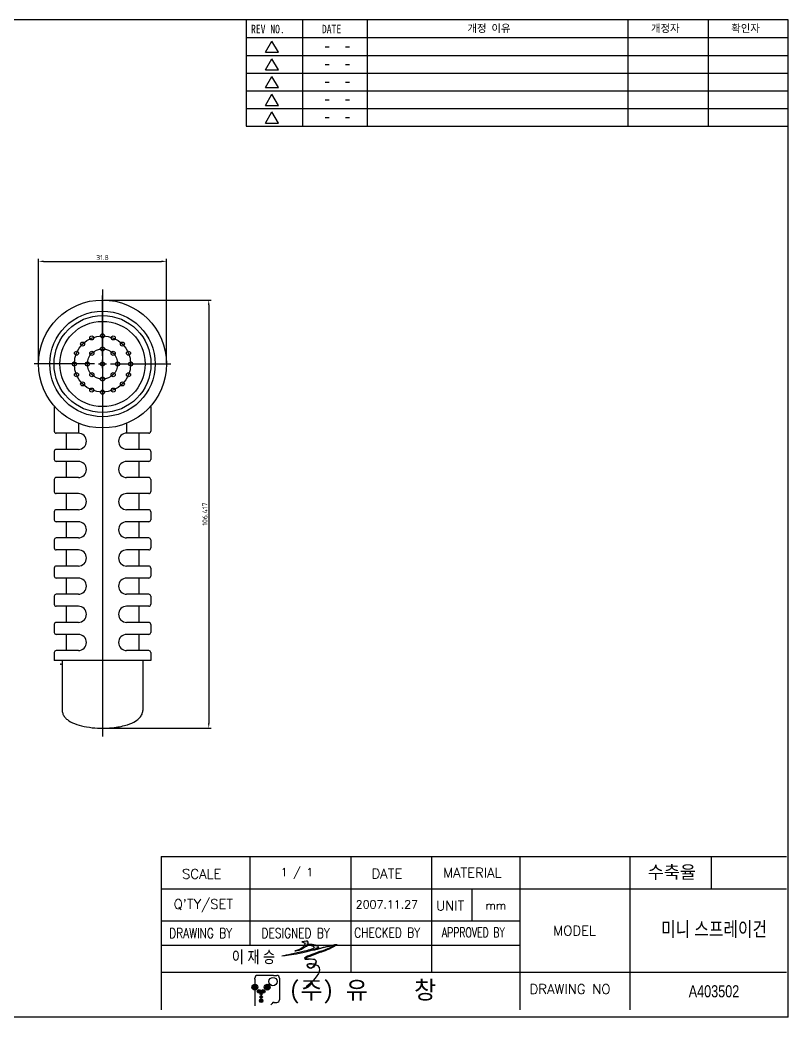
# Model space of a CAD drawing. Extents: x 838 to 1191, y 57 to 305.
# Drawn here: x 1000 to 1190.9, y 56.8 to 304.6 of the extents above; entities that cross this region are included whole.
import ezdxf

# ---------------------------------------------------------------- set-up
doc = ezdxf.new("R2010")
doc.units = 0
doc.layers.get('0').update_dxf_attribs({"color": 2, "linetype": 'CONTINUOUS'})
doc.layers.get('Defpoints').update_dxf_attribs({"linetype": 'CONTINUOUS'})
doc.layers.add('6', color=2, linetype='CONTINUOUS')
doc.layers.add('7', color=4, linetype='CONTINUOUS')
doc.styles.add('GHS', font='romans.shx')
doc.styles.add('romans', font='romans.shx', dxfattribs={"width": 0.8, "height": 3, "bigfont": 'whgtxt.shx'})
doc.styles.get("Standard").update_dxf_attribs({"font": 'ISOCP'})
doc.styles.add('STYLE1', font='GulimChe.ttf', dxfattribs={"height": 3})
doc.styles.add('STYLE3', font='GulimChe.ttf')
doc.styles.add('TXT', font='txt', dxfattribs={"height": 2})
doc.dimstyles.new('ISO-25', dxfattribs={"dimtxt": 2.5, "dimasz": 2.5, "dimexe": 1.25, "dimexo": 0.625, "dimtad": 1, "dimdec": 4, "dimdsep": 46, "dimlunit": 6, "dimtxsty": 'Standard', "dimcen": 2.5, "dimadec": 0, "dimazin": 0, "dimtfac": 1, "dimtdec": 4, "dimtmove": 0, "dimatfit": 3, "dimfxl": 1, "dimtolj": 1, "dimtzin": 0, "dimarcsym": 0})

# ---------------------------------------------------------------- blocks, each defined once
blk = doc.blocks.new('*D2')
at = {"color": 0, "lineweight": -2}
for p, q in [((1004.61, 219.38), (1004.61, 245.19)), ((1005.86, 244.57), (1035.16, 244.57)), ((1036.41, 219.38), (1036.41, 245.19))]:
    blk.add_line(p, q, dxfattribs=at)
at = {"color": 0}
for points in [[(1005.86, 244.77), (1005.86, 244.36), (1004.61, 244.57)], [(1035.16, 244.77), (1035.16, 244.36), (1036.41, 244.57)]]:
    blk.add_solid(points, dxfattribs=at)
at = {"layer": 'Defpoints', "color": 0}
for p in [(1036.41, 244.57), (1004.61, 219.06), (1036.41, 219.06)]:
    blk.add_point(p, dxfattribs=at)
at = {"color": 0, "insert": (1020.51, 245.5), "char_height": 1.25, "attachment_point": 5}
blk.add_mtext('\\A1;31.8', dxfattribs=at)
blk = doc.blocks.new('*D1')
at = {"color": 0, "lineweight": -2}
for p, q in [((1020.82, 234.96), (1047.55, 234.96)), ((1046.92, 233.71), (1046.92, 129.8)), ((1020.81, 128.55), (1047.55, 128.55))]:
    blk.add_line(p, q, dxfattribs=at)
at = {"color": 0}
for points in [[(1046.71, 233.71), (1047.13, 233.71), (1046.92, 234.96)], [(1046.71, 129.8), (1047.13, 129.8), (1046.92, 128.55)]]:
    blk.add_solid(points, dxfattribs=at)
at = {"layer": 'Defpoints', "color": 0}
for p in [(1020.51, 234.96), (1020.5, 128.55), (1046.92, 128.55)]:
    blk.add_point(p, dxfattribs=at)
at = {"color": 0, "insert": (1045.98, 181.75), "char_height": 1.25, "attachment_point": 5, "rotation": 90}
blk.add_mtext('\\A1;106.417', dxfattribs=at)

msp = doc.modelspace()

# ---------------------------------------------------------------- hatches: boundary and pattern name
h = msp.add_hatch(color=256)
edge = h.paths.add_edge_path()
edge.add_spline(control_points=[(1071.1667, 74.41909), (1071.30614, 74.54199), (1071.55113, 74.82973), (1071.86327, 75.89181), (1070.81848, 75.62483), (1070.04174, 75.42634)], knot_values=[3.128404955, 3.128404955, 3.128404955, 3.128404955, 3.686072475, 4.243593974, 5.859180934, 5.859180934, 5.859180934, 5.859180934], degree=3, periodic=0)
edge.add_spline(control_points=[(1070.04174, 75.42634), (1070.35955, 75.34849), (1071.18694, 75.14581), (1069.93011, 73.53562), (1068.92918, 73.3264), (1068.32334, 73.19977)], knot_values=[0, 0, 0, 0, 1.609757931, 4.190936317, 8.149120461, 8.149120461, 8.149120461, 8.149120461], degree=3, periodic=0)
edge.add_spline(control_points=[(1068.32334, 73.19977), (1068.69258, 73.25443), (1069.47537, 73.37032), (1070.30792, 73.86485), (1070.82345, 74.1621), (1070.96636, 74.26246)], knot_values=[0, 0, 0, 0, 1.108821261, 2.350652349, 2.873885415, 2.873885415, 2.873885415, 2.873885415], degree=3, periodic=0)
edge.add_spline(control_points=[(1070.96636, 74.26246), (1071.31394, 74.45806), (1071.97265, 74.82874), (1074.01028, 73.90589), (1068.6418, 72.60827), (1066.52155, 72.1878), (1065.05261, 71.89649)], knot_values=[0, 0, 0, 0, 2.361266222, 4.474993937, 9.625557085, 21.24184276, 21.24184276, 21.24184276, 21.24184276], degree=3, periodic=0)
edge.add_spline(control_points=[(1065.05261, 71.89649), (1066.21493, 72.03179), (1067.97122, 72.23623), (1071.80957, 73.06732), (1072.77612, 73.3749)], knot_values=[5.536748458, 5.536748458, 5.536748458, 5.536748458, 9.987912207, 12.262566565, 12.262566565, 12.262566565, 12.262566565], degree=3, periodic=0)
edge.add_spline(control_points=[(1072.77612, 73.3749), (1073.87961, 73.72606), (1074.6993, 74.19704), (1073.08958, 74.82152), (1072.07213, 75.05758), (1071.40557, 74.58754), (1071.1667, 74.41909)], knot_values=[0, 0, 0, 0, 2.596905872, 3.170901038, 4.688913634, 5.536748458, 5.536748458, 5.536748458, 5.536748458], degree=3, periodic=0)
edge = h.paths.add_edge_path()
edge.add_spline(control_points=[(1070.98412, 71.40737), (1071.3253, 71.55418), (1072.74624, 72.16559), (1075.11945, 72.96749), (1076.97372, 73.67646), (1079.64364, 75.08118), (1075.86578, 74.25639), (1074.39943, 73.82821), (1073.38025, 73.52839)], knot_values=[0.082620276, 0.082620276, 0.082620276, 0.082620276, 1.204221145, 4.753759864, 7.05319131, 8.640971121, 10.285709876, 14.222664311, 14.222664311, 14.222664311, 14.222664311], degree=3, periodic=0)
edge.add_spline(control_points=[(1073.38025, 73.52839), (1076.23376, 74.25267), (1080.09348, 75.21026), (1075.63979, 73.36925), (1074.10367, 72.86838), (1073.26458, 72.59479)], knot_values=[0.363946743, 0.363946743, 0.363946743, 0.363946743, 5.539462222, 7.941034237, 10.832041929, 10.832041929, 10.832041929, 10.832041929], degree=3, periodic=0)
edge.add_spline(control_points=[(1073.26458, 72.59479), (1071.39312, 71.93777), (1070.36692, 71.41308), (1070.84214, 71.27013)], knot_values=[6.40602649, 6.40602649, 6.40602649, 6.40602649, 14.714326989, 14.714326989, 14.714326989, 14.714326989], degree=3, periodic=0)
edge.add_spline(control_points=[(1070.84214, 71.27013), (1070.86743, 71.30931), (1070.91568, 71.35536), (1070.98412, 71.40737)], knot_values=[39.597323045, 39.597323045, 39.597323045, 39.597323045, 40.473385594, 40.473385594, 40.473385594, 40.473385594], degree=3, periodic=0)
edge = h.paths.add_edge_path()
edge.add_spline(control_points=[(1072.8029, 71.18607), (1072.23099, 71.23878), (1070.97313, 71.04143), (1070.77825, 71.17115), (1070.84214, 71.27013)], knot_values=[40.473385594, 40.473385594, 40.473385594, 40.473385594, 43.475324983, 45.688806931, 45.688806931, 45.688806931, 45.688806931], degree=3, periodic=0)
edge.add_spline(control_points=[(1072.8029, 71.18607), (1071.81347, 71.25843), (1071.6602, 71.23217), (1071.07435, 71.22258), (1070.8818, 71.2582), (1070.84214, 71.27013)], knot_values=[14.714326989, 14.714326989, 14.714326989, 14.714326989, 16.477405365, 18.448002958, 19.141348925, 19.141348925, 19.141348925, 19.141348925], degree=3, periodic=0)
edge = h.paths.add_edge_path()
edge.add_spline(control_points=[(1073.04661, 69.98584), (1072.26762, 70.16251), (1070.79222, 70.14967), (1072.18272, 68.39034), (1073.13237, 69.27302), (1073.43651, 69.87379)], knot_values=[49.434632255, 49.434632255, 49.434632255, 49.434632255, 53.641468013, 55.395962263, 58.555510574, 58.555510574, 58.555510574, 58.555510574], degree=3, periodic=0)
edge.add_spline(control_points=[(1073.43651, 69.87379), (1073.38637, 69.89177), (1073.33419, 69.90885), (1073.27993, 69.92501)], knot_values=[58.993697677, 58.993697677, 58.993697677, 58.993697677, 59.314915644, 59.314915644, 59.314915644, 59.314915644], degree=3, periodic=0)
edge.add_spline(control_points=[(1073.27993, 69.92501), (1073.18736, 69.77204), (1072.85402, 69.30086), (1072.38989, 68.79555), (1071.69378, 69.0846), (1071.1073, 70.06737), (1072.22252, 70.02049), (1073.04661, 69.98584)], knot_values=[1.778108152, 1.778108152, 1.778108152, 1.778108152, 2.213503459, 3.123459335, 3.668228382, 4.249160599, 5.893491437, 5.893491437, 5.893491437, 5.893491437], degree=3, periodic=0)
edge = h.paths.add_edge_path()
edge.add_spline(control_points=[(1073.43651, 69.87379), (1073.6105, 70.21749), (1073.76323, 70.95229), (1073.17216, 71.15204), (1072.8029, 71.18607)], knot_values=[45.688806931, 45.688806931, 45.688806931, 45.688806931, 47.496368454, 49.434632255, 49.434632255, 49.434632255, 49.434632255], degree=3, periodic=0)
edge.add_spline(control_points=[(1072.8029, 71.18607), (1073.07126, 71.11058), (1073.73082, 70.92507), (1073.50416, 70.29554), (1073.27993, 69.92501)], knot_values=[0, 0, 0, 0, 0.723490129, 1.778108152, 1.778108152, 1.778108152, 1.778108152], degree=3, periodic=0)
edge.add_spline(control_points=[(1073.27993, 69.92501), (1073.33419, 69.90885), (1073.38637, 69.89177), (1073.43651, 69.87379)], knot_values=[58.993697677, 58.993697677, 58.993697677, 58.993697677, 59.314915644, 59.314915644, 59.314915644, 59.314915644], degree=3, periodic=0)

# ---------------------------------------------------------------- linework, layer by layer
for p, q in [((1190.94655, 304.56536), (838.14655, 304.56536)), ((1056.21407, 304.56536), (1056.21407, 278.16536)), ((1070.35027, 278.16536), (1070.35027, 304.56536)), ((1086.38432, 278.16536), (1086.38432, 304.56536)), ((1151.21407, 278.16536), (1151.21407, 304.56536)), ((1171.17596, 278.16536), (1171.17596, 304.56536)), ((1190.94655, 56.76536), (1190.94655, 304.56536)), ((1056.21407, 300.16536), (1190.94655, 300.16536)), ((1061.03589, 296.538), (1062.63589, 299.30928)), ((1064.23589, 296.538), (1062.63589, 299.30928)), ((1075.88432, 297.88494), (1076.88432, 297.88494)), ((1080.88432, 297.88494), (1081.88432, 297.88494)), ((1056.21407, 295.76536), (1190.94655, 295.76536)), ((1061.03589, 296.538), (1064.23589, 296.538)), ((1061.03589, 292.138), (1062.63589, 294.90928)), ((1064.23589, 292.138), (1062.63589, 294.90928)), ((1075.88432, 293.48494), (1076.88432, 293.48494)), ((1080.88432, 293.48494), (1081.88432, 293.48494)), ((1056.21407, 291.36536), (1190.94655, 291.36536)), ((1061.03589, 292.138), (1064.23589, 292.138)), ((1061.03589, 287.738), (1062.63589, 290.50928)), ((1064.23589, 287.738), (1062.63589, 290.50928)), ((1061.03589, 287.738), (1064.23589, 287.738)), ((1075.88432, 289.08494), (1076.88432, 289.08494)), ((1080.88432, 289.08494), (1081.88432, 289.08494)), ((1056.21407, 286.96536), (1190.94655, 286.96536)), ((1061.03589, 283.338), (1062.63589, 286.10928)), ((1064.23589, 283.338), (1062.63589, 286.10928)), ((1056.21407, 282.56536), (1190.94655, 282.56536)), ((1061.03589, 283.338), (1064.23589, 283.338)), ((1075.88432, 284.68494), (1076.88432, 284.68494)), ((1080.88432, 284.68494), (1081.88432, 284.68494)), ((1061.03589, 278.938), (1062.63589, 281.70928)), ((1064.23589, 278.938), (1062.63589, 281.70928)), ((1075.88432, 280.28494), (1076.88432, 280.28494)), ((1080.88432, 280.28494), (1081.88432, 280.28494)), ((1056.21407, 278.16536), (1190.94655, 278.16536)), ((1061.03589, 278.938), (1064.23589, 278.938)), ((1020.50763, 237.6072), (1020.50763, 126.44914)), ((1020.50763, 221.06325), (1020.50763, 236.06325)), ((1018.50763, 219.06325), (1003.50763, 219.06325)), ((1019.50763, 219.06325), (1021.50763, 219.06325)), ((1020.50763, 218.06325), (1020.50763, 220.06325)), ((1022.50763, 219.06325), (1037.50763, 219.06325)), ((1020.50763, 217.06325), (1020.50763, 202.06325)), ((1008.50763, 208.48025), (1008.50763, 202.35277)), ((1032.50763, 208.48025), (1032.50763, 202.35277)), ((1014.50763, 204.23085), (1014.50763, 201.85277)), ((1026.50763, 204.23085), (1026.50763, 201.85277)), ((1014.50763, 201.85277), (1009.00763, 201.85277)), ((1011.50763, 201.85277), (1011.50763, 197.85277)), ((1032.00763, 201.85277), (1026.50763, 201.85277)), ((1029.50763, 201.85277), (1029.50763, 197.85277)), ((1008.50763, 197.35277), (1008.50763, 195.35277)), ((1014.50763, 197.85277), (1009.00763, 197.85277)), ((1032.00763, 197.85277), (1026.50763, 197.85277)), ((1032.50763, 197.35277), (1032.50763, 195.35277)), ((1014.50763, 194.85277), (1009.00763, 194.85277)), ((1011.50763, 194.85277), (1011.50763, 190.85277)), ((1032.00763, 194.85277), (1026.50763, 194.85277)), ((1029.50763, 194.85277), (1029.50763, 190.85277)), ((1014.50763, 190.85277), (1009.00763, 190.85277)), ((1032.00763, 190.85277), (1026.50763, 190.85277)), ((1008.50763, 190.35277), (1008.50763, 187.35277)), ((1032.50763, 190.35277), (1032.50763, 187.35277)), ((1014.50763, 186.85277), (1009.00763, 186.85277)), ((1011.50763, 186.85277), (1011.50763, 182.85277)), ((1032.00763, 186.85277), (1026.50763, 186.85277)), ((1029.50763, 186.85277), (1029.50763, 182.85277)), ((1008.50763, 182.35277), (1008.50763, 180.35277)), ((1014.50763, 182.85277), (1009.00763, 182.85277)), ((1032.00763, 182.85277), (1026.50763, 182.85277)), ((1032.50763, 182.35277), (1032.50763, 180.35277)), ((1014.50763, 179.85277), (1009.00763, 179.85277)), ((1011.50763, 179.85277), (1011.50763, 175.85277)), ((1032.00763, 179.85277), (1026.50763, 179.85277)), ((1029.50763, 179.85277), (1029.50763, 175.85277)), ((1008.50763, 175.35277), (1008.50763, 173.35277)), ((1014.50763, 175.85277), (1009.00763, 175.85277)), ((1032.00763, 175.85277), (1026.50763, 175.85277)), ((1032.50763, 175.35277), (1032.50763, 173.35277)), ((1014.50763, 172.85277), (1009.00763, 172.85277)), ((1011.50763, 172.85277), (1011.50763, 168.85277)), ((1032.00763, 172.85277), (1026.50763, 172.85277)), ((1029.50763, 172.85277), (1029.50763, 168.85277)), ((1014.50763, 168.85277), (1009.00763, 168.85277)), ((1032.00763, 168.85277), (1026.50763, 168.85277)), ((1008.50763, 168.35277), (1008.50763, 166.35277)), ((1032.50763, 168.35277), (1032.50763, 166.35277)), ((1014.50763, 165.85277), (1009.00763, 165.85277)), ((1011.50763, 165.85277), (1011.50763, 161.85277)), ((1032.00763, 165.85277), (1026.50763, 165.85277)), ((1029.50763, 165.85277), (1029.50763, 161.85277)), ((1008.50763, 161.35277), (1008.50763, 159.35277)), ((1014.50763, 161.85277), (1009.00763, 161.85277)), ((1032.00763, 161.85277), (1026.50763, 161.85277)), ((1032.50763, 161.35277), (1032.50763, 159.35277)), ((1014.50763, 158.85277), (1009.00763, 158.85277)), ((1011.50763, 158.85277), (1011.50763, 154.85277)), ((1032.00763, 158.85277), (1026.50763, 158.85277)), ((1029.50763, 158.85277), (1029.50763, 154.85277)), ((1008.50763, 154.35277), (1008.50763, 152.35277)), ((1014.50763, 154.85277), (1009.00763, 154.85277)), ((1032.00763, 154.85277), (1026.50763, 154.85277)), ((1032.50763, 154.35277), (1032.50763, 152.35277)), ((1014.50763, 151.85277), (1009.00763, 151.85277)), ((1011.50763, 151.85277), (1011.50763, 147.85277)), ((1032.00763, 151.85277), (1026.50763, 151.85277)), ((1029.50763, 151.85277), (1029.50763, 147.85277)), ((1008.50763, 147.35277), (1008.50763, 145.34272)), ((1014.50763, 147.85277), (1009.00763, 147.85277)), ((1032.00763, 147.85277), (1026.50763, 147.85277)), ((1032.50763, 147.35277), (1032.50763, 145.34272)), ((1032.50763, 145.34272), (1008.50763, 145.34272)), ((1010.50763, 145.34272), (1010.50763, 132.92837)), ((1030.50763, 145.34272), (1030.50763, 132.92837)), ((1190.94655, 56.76536), (838.14655, 56.76536))]:
    msp.add_line(p, q)
for centre, radius in [((1020.50763, 219.06325), 15.9), ((1020.50763, 219.06325), 13.10727), ((1020.50763, 219.06325), 12.05064), ((1020.50763, 219.06325), 10.6), ((1020.50763, 219.06325), 7), ((1017.82885, 225.53041), 0.5), ((1020.50763, 226.06325), 0.5), ((1023.18642, 225.53041), 0.5), ((1015.55788, 224.013), 0.5), ((1020.50763, 222.81325), 0.5), ((1025.45738, 224.013), 0.5), ((1014.04048, 221.74204), 0.5), ((1020.50763, 219.06325), 3.75), ((1017.85598, 221.7149), 0.5), ((1023.15928, 221.7149), 0.5), ((1026.97479, 221.74204), 0.5), ((1013.50763, 219.06325), 0.5), ((1016.75763, 219.06325), 0.5), ((1020.50763, 219.06325), 0.5), ((1020.50763, 219.06325), 0.5), ((1024.25763, 219.06325), 0.5), ((1027.50763, 219.06325), 0.5), ((1014.04048, 216.38447), 0.5), ((1017.85598, 216.4116), 0.5), ((1020.50763, 215.31325), 0.5), ((1023.15928, 216.4116), 0.5), ((1026.97479, 216.38447), 0.5), ((1015.55788, 214.1135), 0.5), ((1025.45738, 214.1135), 0.5), ((1017.82885, 212.59609), 0.5), ((1020.50763, 212.06325), 0.5), ((1023.18642, 212.59609), 0.5)]:
    msp.add_circle(centre, radius)
for centre, radius, start, end in [((1044.15566, 171.49339), 112, 176.8021473, 176.8021473), ((1044.68842, 171.49339), 112, 173.2701817, 173.2701817), ((1009.00763, 202.35277), 0.5, 180, 270), ((1014.50763, 199.85277), 2, 270, 90), ((1026.50763, 199.87991), 2, 90, 270), ((1032.00763, 202.35277), 0.5, 270, 0), ((1009.00763, 197.35277), 0.5, 90, 180), ((1032.00763, 197.35277), 0.5, 0, 90), ((1009.00763, 195.35277), 0.5, 180, 270), ((1014.50763, 192.85277), 2, 270, 90), ((1026.50763, 192.85277), 2, 90, 270), ((1032.00763, 195.35277), 0.5, 270, 0), ((1009.00763, 190.35277), 0.5, 90, 180), ((1032.00763, 190.35277), 0.5, 0, 90), ((1009.00763, 187.35277), 0.5, 180, 270), ((1014.50763, 184.85277), 2, 270, 90), ((1026.50763, 184.85277), 2, 90, 270), ((1032.00763, 187.35277), 0.5, 270, 0), ((1009.00763, 182.35277), 0.5, 90, 180), ((1032.00763, 182.35277), 0.5, 0, 90), ((1009.00763, 180.35277), 0.5, 180, 270), ((1014.50763, 177.85277), 2, 270, 90), ((1026.50763, 177.85277), 2, 90, 270), ((1032.00763, 180.35277), 0.5, 270, 0), ((1009.00763, 175.35277), 0.5, 90, 180), ((1032.00763, 175.35277), 0.5, 0, 90), ((1009.00763, 173.35277), 0.5, 180, 270), ((1014.50763, 170.85277), 2, 270, 90), ((1026.50763, 170.85277), 2, 90, 270), ((1032.00763, 173.35277), 0.5, 270, 0), ((1009.00763, 168.35277), 0.5, 90, 180), ((1032.00763, 168.35277), 0.5, 0, 90), ((1009.00763, 166.35277), 0.5, 180, 270), ((1032.00763, 166.35277), 0.5, 270, 0), ((1014.50763, 163.85277), 2, 270, 90), ((1026.50763, 163.85277), 2, 90, 270), ((1009.00763, 161.35277), 0.5, 90, 180), ((1032.00763, 161.35277), 0.5, 0, 90), ((1009.00763, 159.35277), 0.5, 180, 270), ((1014.50763, 156.85277), 2, 270, 90), ((1026.50763, 156.85277), 2, 90, 270), ((1032.00763, 159.35277), 0.5, 270, 0), ((1009.00763, 154.35277), 0.5, 90, 180), ((1032.00763, 154.35277), 0.5, 0, 90), ((1009.00763, 152.35277), 0.5, 180, 270), ((1014.50763, 149.85277), 2, 270, 90), ((1026.50763, 149.85277), 2, 90, 270), ((1032.00763, 152.35277), 0.5, 270, 0), ((1009.00763, 147.35277), 0.5, 90, 180), ((1032.00763, 147.35277), 0.5, 0, 90)]:
    msp.add_arc(centre, radius, start, end)
for points, knots in [([(1010.50763, 132.92837), (1010.50763, 132.62968), (1010.56849, 132.33257), (1010.78568, 131.7861), (1010.93995, 131.53616), (1011.30913, 131.08206), (1011.5243, 130.87683), (1012.26294, 130.29445), (1012.87007, 129.96734), (1014.26606, 129.40743), (1015.05581, 129.17681), (1016.76428, 128.81782), (1017.68261, 128.69001), (1020.22344, 128.49475), (1021.89443, 128.5311), (1024.63011, 128.8698), (1025.74328, 129.10554), (1027.47506, 129.67037), (1028.14912, 129.96597), (1029.13615, 130.5751), (1029.49922, 130.8624), (1030.01785, 131.44803), (1030.2029, 131.72751), (1030.44346, 132.3171), (1030.5071, 132.6222), (1030.50755, 132.92837)], [0, 0, 0, 0, 0.148272457, 0.148272457, 0.296544913, 0.296544913, 0.44481737, 0.44481737, 0.752911253, 0.752911253, 1.061005136, 1.061005136, 1.369099019, 1.369099019, 1.88902552, 1.88902552, 2.285539893, 2.285539893, 2.594579427, 2.594579427, 2.820286306, 2.820286306, 2.989434498, 2.989434498, 3.141582816, 3.141582816, 3.141582816, 3.141582816]), ([(1071.1667, 74.41909), (1071.30614, 74.54199), (1071.55113, 74.82973), (1071.86327, 75.89181), (1070.81848, 75.62483), (1070.04174, 75.42634)], [3.128404955, 3.128404955, 3.128404955, 3.128404955, 3.686072475, 4.243593974, 5.859180934, 5.859180934, 5.859180934, 5.859180934]), ([(1068.32334, 73.19977), (1068.69258, 73.25443), (1069.47537, 73.37032), (1070.30792, 73.86485), (1070.82345, 74.1621), (1070.96636, 74.26246)], [0, 0, 0, 0, 1.108821261, 2.350652349, 2.873885415, 2.873885415, 2.873885415, 2.873885415]), ([(1073.26458, 72.59479), (1071.23694, 71.88294), (1069.97486, 71.20459), (1071.6602, 71.23217), (1071.81347, 71.25843), (1072.8029, 71.18607)], [6.40602649, 6.40602649, 6.40602649, 6.40602649, 15.407672956, 17.378270548, 19.141348925, 19.141348925, 19.141348925, 19.141348925]), ([(1070.98412, 71.40737), (1070.74277, 71.22396), (1070.76791, 70.93965), (1074.88697, 71.73436), (1072.45829, 68.04168), (1070.74867, 70.20477), (1076.4989, 70.05412), (1073.78531, 66.37044), (1071.15588, 64.23725)], [39.597323045, 39.597323045, 39.597323045, 39.597323045, 42.686867543, 47.627070732, 52.594180566, 54.348674816, 58.841183398, 74.15805083, 74.15805083, 74.15805083, 74.15805083])]:
    msp.add_open_spline(points, degree=3, knots=knots)
for points in [[(1071.1667, 74.41909), (1071.90286, 74.83967), (1073.41322, 74.68746), (1073.9423, 74.46486), (1069.45147, 72.57685), (1065.05261, 71.89649)], [(1070.96636, 74.26246), (1072.08944, 74.62658), (1073.06234, 74.21374), (1070.73006, 73.12171), (1065.05261, 71.89649)], [(1070.04174, 75.42634), (1070.77772, 75.10052), (1070.14367, 73.97642), (1068.32334, 73.19977)], [(1073.3161, 73.50952), (1077.20169, 74.53867), (1078.82879, 74.77896), (1077.46849, 73.96003), (1075.34878, 73.06885), (1072.01744, 71.84353), (1070.98412, 71.40737)], [(1072.77612, 73.3749), (1078.20171, 74.49234), (1075.99537, 73.54385), (1073.26458, 72.59479)], [(1072.8029, 71.18607), (1073.46127, 70.8861), (1072.97191, 69.47874), (1072.24534, 68.93091), (1071.74048, 69.13556), (1071.44056, 69.63309), (1073.04661, 69.98584)]]:
    msp.add_spline(points, degree=3)
for p in [(1020.50763, 219.06325), (1020.50763, 219.06325), (1020.50763, 219.06325), (1010.18381, 144.49339)]:
    msp.add_point(p)
at = {"layer": '6'}
for p, q in [((1035.07207, 96.68828), (1035.07207, 58.57428)), ((1035.07207, 96.68828), (1190.53707, 96.68828)), ((1035.53707, 96.68828), (1190.53707, 96.68828)), ((1035.53707, 96.68828), (1190.53707, 96.68828)), ((1057.13807, 96.68828), (1057.13807, 74.62228)), ((1082.21307, 96.68828), (1082.21307, 67.91269)), ((1102.27307, 96.68828), (1102.27307, 67.91269)), ((1124.33907, 58.57428), (1124.33907, 96.68828)), ((1151.71224, 58.57428), (1151.71224, 96.68828)), ((1171.90263, 88.66428), (1171.90263, 96.68828)), ((1035.07207, 88.66428), (1190.53707, 88.66428)), ((1112.30307, 88.66428), (1112.30307, 80.64028)), ((1035.07207, 80.64028), (1124.33907, 80.64028)), ((1035.07207, 74.62228), (1124.33907, 74.62228)), ((1035.07207, 67.91269), (1124.33907, 67.91269)), ((1059.04731, 67.10197), (1059.0311, 67.10197)), ((1063.03253, 67.10197), (1059.04731, 67.10197)), ((1063.03253, 67.10197), (1063.86789, 67.10197)), ((1124.33907, 67.91269), (1190.53707, 67.91269)), ((1058.39921, 66.22041), (1058.39921, 66.47008)), ((1058.39921, 66.22041), (1058.39921, 64.90583)), ((1064.49978, 66.47008), (1064.49978, 61.03917)), ((1058.39921, 63.44358), (1058.39921, 59.56629)), ((1062.36712, 59.80147), (1062.66606, 60.1721)), ((1063.1579, 60.40728), (1063.86789, 60.40728))]:
    msp.add_line(p, q, dxfattribs=at)
for points, const_width in [([(1058.03043, 64.1747, 1), (1058.76798, 64.1747, 1)], 0.73685), ([(1061.09525, 64.1747, 1), (1061.83281, 64.1747, 1)], 0.73685), ([(1061.87587, 65.59526, 1), (1063.89441, 65.59526, 1)], 0.01755), ([(1059.20185, 63.1437, 1), (1059.65857, 63.1437, 1)], 0.45601), ([(1059.78002, 61.75459, 1), (1060.13142, 61.75459, 1)], 0.3507), ([(1059.83268, 62.49859, 1), (1060.07877, 62.49859, 1)], 0.24538), ([(1060.24837, 63.1437, 1), (1060.70509, 63.1437, 1)], 0.45601), ([(1059.72737, 60.81326, 1), (1060.18408, 60.81326, 1)], 0.45601)]:
    msp.add_lwpolyline(points, format="xyb", close=True, dxfattribs=dict(at, const_width=const_width))
for centre, radius in [((1058.39921, 64.1747), 0.73112), ((1061.46403, 64.1747), 0.73112), ((1062.88514, 65.59526), 1.03098), ((1059.43021, 63.1437), 0.44865), ((1059.95572, 61.75459), 0.343), ((1059.95572, 62.49859), 0.25029), ((1060.47673, 63.1437), 0.44865), ((1059.95572, 60.81326), 0.44865)]:
    msp.add_circle(centre, radius, dxfattribs=at)
for centre, start, end in [((1059.0311, 66.47008), 90, 180), ((1063.86789, 66.47008), 0, 90), ((1063.1579, 59.77539), 90, 141.1108267), ((1063.86789, 61.03917), 270, 0)]:
    msp.add_arc(centre, 0.63189, start, end, dxfattribs=at)

# ---------------------------------------------------------------- texts
at = {"style": 'TXT', "width": 0.830485}
for s, p in [('REV NO.', (1057.43308, 301.2413)), ('DATE', (1075.05919, 301.2413))]:
    msp.add_text(s, height=2.119248, dxfattribs=at).set_placement(p)
at = {"style": 'STYLE3'}
for s, p in [('개정 이유', (1111.23881, 301.5424)), ('개정자', (1156.86197, 301.5424)), ('확인자', (1176.82386, 301.5424))]:
    msp.add_text(s, height=1.89, dxfattribs=at).set_placement(p)
at = {"layer": '6'}
for s, height, style, p in [('1 / 1', 2.006, 'GHS', (1064.79964, 91.80154)), ('수축율', 3.185308, 'STYLE1', (1156.05948, 91.20047)), ('SCALE', 2.4072, 'GHS', (1040.27795, 91.14173)), ('DATE', 2.4072, 'GHS', (1087.39233, 91.2307)), ('MATERIAL', 2.4072, 'GHS', (1105.19307, 91.42406)), ("Q'TY/SET", 2.4072, 'GHS', (1038.21047, 83.62072)), ('2007.11.27', 2.006, 'GHS', (1083.46757, 83.75016)), ('UNIT', 2.4072, 'GHS', (1103.43434, 83.2564)), ('mm', 2.006, 'GHS', (1115.73119, 83.49587)), ('MODEL', 2.4072, 'GHS', (1132.58329, 77.01951)), ('(주) 유    창 ', 4.4240388, 'STYLE1', (1066.83679, 61.28666)), ('DRAWING NO', 2.4072, 'GHS', (1126.67784, 62.5111))]:
    msp.add_text(s, height=height, dxfattribs=dict(at, style=style)).set_placement(p)
at = {"layer": '6', "style": 'GHS'}
for s, width, p in [('DRAWING BY', 0.8, (1037.07019, 76.40876)), ('DESIGNED BY', 0.8, (1060.02945, 76.40877)), ('CHECKED BY', 0.8, (1083.06204, 76.54474)), ('APPROVED BY', 0.7, (1104.89237, 76.58169))]:
    msp.add_text(s, height=2.4072, dxfattribs=dict(at, width=width)).set_placement(p)
at = {"layer": '7', "attachment_point": 5, "style": 'romans'}
for s, insert, char_height, width in [('{\\fHYMyeongJo-Extra|b0|i0|c129|p18;\\C2;미니 스프레이건}', (1172.55105, 78.4296), 3.6, 30), ('{\\fHYMyeongJo-Extra|b0|i0|c129|p18;\\C2;이 재 승}', (1058.03707, 71.55324), 3, 25), ('{\\fHYMyeongJo-Extra|b0|i0|c129|p18;\\C2;A403502}', (1172.52779, 63.15222), 3, 25)]:
    msp.add_mtext(s, dxfattribs=dict(at, insert=insert, char_height=char_height, width=width))

# ---------------------------------------------------------------- dimensions: what is measured, and where the dimension line sits
dim = msp.add_linear_dim(base=(1036.40763, 244.56591), p1=(1004.60763, 219.06325), p2=(1036.40763, 219.06325), dimstyle='ISO-25', override={"dimscale": 0.5, "dimcen": -2, "dimtix": 1})
dim.commit()
dim.dimension.update_dxf_attribs({"geometry": '*D2', "text_midpoint": (1020.50763, 245.50341)})
dim = msp.add_linear_dim(base=(1046.92163, 128.54625), p1=(1020.50763, 234.96325), p2=(1020.50248, 128.54625), angle=90, dimstyle='ISO-25', override={"dimscale": 0.5, "dimcen": -2, "dimtix": 1})
dim.commit()
dim.dimension.update_dxf_attribs({"geometry": '*D1', "text_midpoint": (1045.98413, 181.75475)})

doc.saveas('drawing.dxf')
